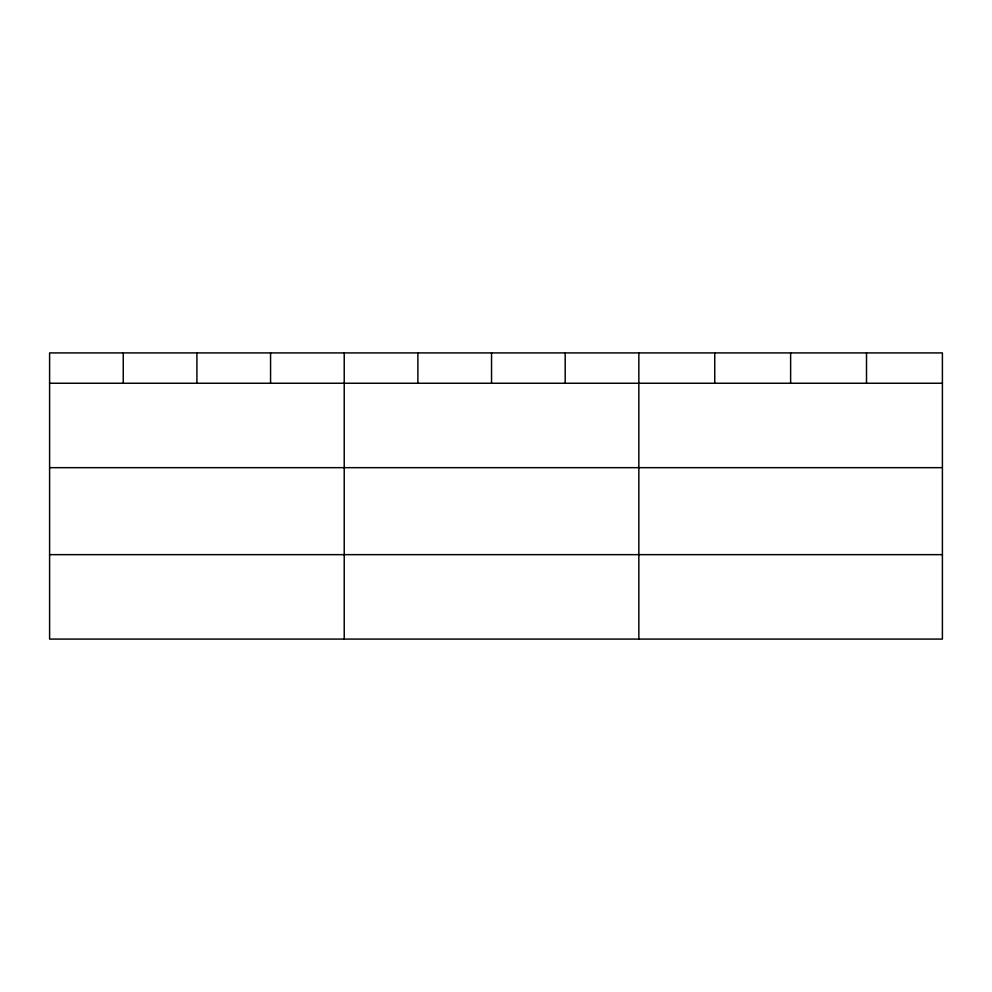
<?xml version="1.0" encoding="UTF-8"?>
<svg xmlns="http://www.w3.org/2000/svg" width="992" height="992" viewBox="0 0 992 992"><rect width="100%" height="100%" fill="white"/><g stroke="black" fill="none" stroke-linecap="round" stroke-linejoin="round"><path stroke-width="1.49" d="M942.4 467.666L942.4 352.916L49.6 352.916L49.6 639.084L942.4 639.084L942.4 467.666L49.6 467.666M49.6 383.247L942.4 383.247M49.6 554.652L942.4 554.652M866.512 352.916L866.512 383.247M790.624 352.916L790.624 383.247M714.736 352.916L714.736 383.247M638.848 352.916L638.848 639.084M565.192 352.916L565.192 383.247M491.536 352.916L491.536 383.247M417.88 352.916L417.88 383.247M344.224 352.916L344.224 639.084M270.568 352.916L270.568 383.247M196.912 352.916L196.912 383.247M123.256 352.916L123.256 383.247"/></g></svg>
